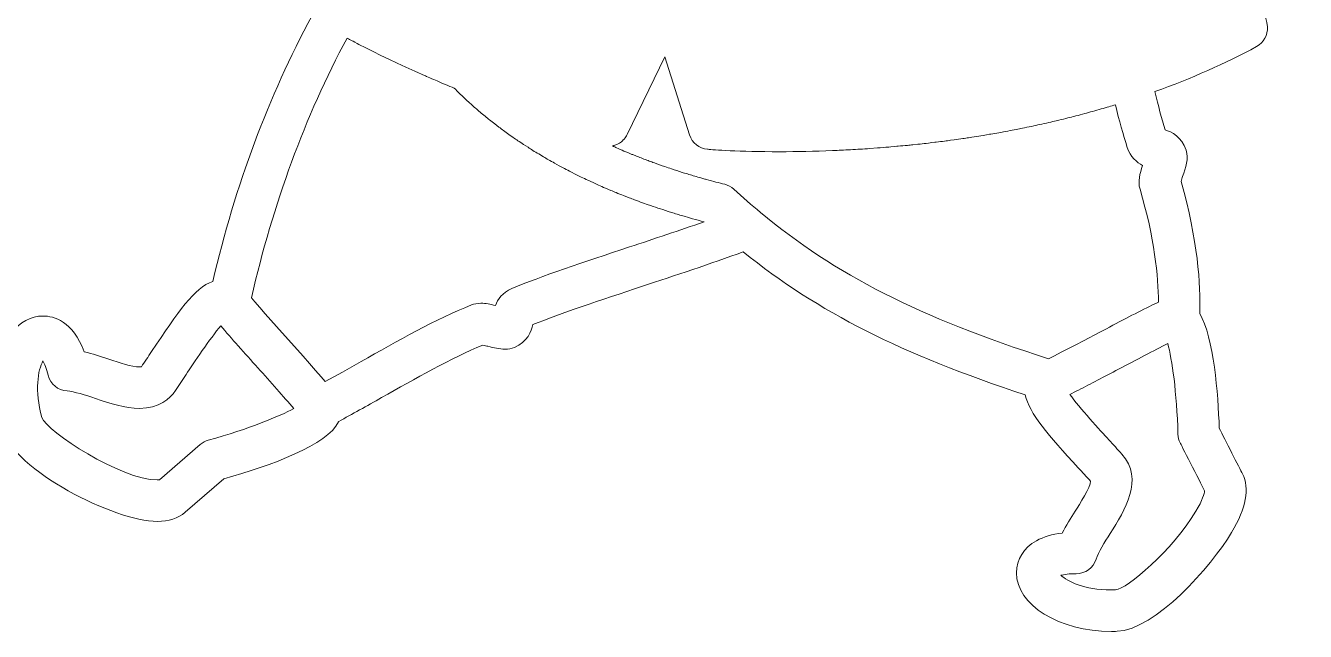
# Model space of a CAD drawing. Header units: inches. Extents: x -261 to 5410, y -3803 to -146.
# Drawn here: x 362.7 to 835.7, y -3780.8 to -3556.7 of the extents above; entities that cross this region are included whole.
import ezdxf

# ---------------------------------------------------------------- set-up
doc = ezdxf.new("R2010")
doc.units = ezdxf.units.IN
doc.header["$MEASUREMENT"] = 0
doc.layers.add('Layer 1', color=7, linetype='Continuous')

# ---------------------------------------------------------------- blocks, each defined once
blk = doc.blocks.new('block 40')
at = {"layer": 'Layer 1', "lineweight": 0}
for points, knots in [([(810.42, -3423.12), (800.59, -3401.17), (777.76, -3383.01), (763.64, -3373.34), (761.11, -3356.39), (753.66, -3339.08), (741.46, -3321.8), (749.44, -3314.08), (753.76, -3303.26), (754.62, -3288.89), (754.81, -3285.64), (754.61, -3282.27), (754.03, -3278.84), (760.37, -3271.33), (763.83, -3261.45), (764.58, -3248.76), (764.78, -3246.94), (768.09, -3240.46), (770.53, -3235.7), (782.18, -3212.95), (801.67, -3174.88), (776.34, -3142.14), (775.11, -3140.55), (771.36, -3135.71), (765.36, -3135.71), (759.68, -3135.71), (756.07, -3139.65), (751.88, -3144.22), (743.63, -3153.21), (728.29, -3169.95), (683.89, -3169.95), (672.86, -3169.95), (660.56, -3168.91), (647.33, -3166.86), (647.2, -3166.84), (647.07, -3166.82), (646.89, -3166.81), (637.46, -3165.9), (628.57, -3165.44), (620.46, -3165.44), (571.84, -3165.44), (556.25, -3181.48), (544.87, -3193.2), (544.06, -3194.03), (543.28, -3194.84), (542.5, -3195.62), (535.77, -3202.35), (528.26, -3217.25), (523.98, -3232.2), (523.92, -3232.26), (523.86, -3232.32), (523.8, -3232.39), (511.85, -3244.32), (504.57, -3280.71), (510.59, -3298.38), (512.28, -3303.31), (514.81, -3306.17), (517.19, -3307.83), (518.1, -3311.71), (519.87, -3315.21), (522.47, -3318.28), (522.47, -3318.28), (522.05, -3318.53), (522.05, -3318.53), (521.78, -3318.7), (521.51, -3318.88), (521.28, -3319.06), (514.6, -3324.29), (508.64, -3330.06), (503.53, -3336.27), (497.97, -3329.92), (491.47, -3321.9), (484.11, -3312.35), (484.15, -3310.04), (483.69, -3307.29), (482.7, -3303.92), (480, -3294.68), (470.43, -3273.23), (459.57, -3269.7), (458.09, -3269.22), (456.42, -3268.99), (454.45, -3268.99), (454.18, -3268.99), (453.91, -3268.99), (453.63, -3269), (457.54, -3260.87), (461.67, -3251.89), (463.34, -3246.93), (464.98, -3242.07), (464.29, -3237.01), (461.45, -3233.05), (458.54, -3229), (453.61, -3226.47), (448.6, -3226.47), (444.44, -3226.47), (440.76, -3228.15), (438.23, -3231.21), (437.49, -3232.12), (436.58, -3233.22), (435.59, -3234.42), (432.75, -3225.65), (429.17, -3215.54), (426.34, -3210.68), (422.31, -3203.74), (416.6, -3202.99), (414.34, -3202.99), (410.96, -3202.99), (407.69, -3204.42), (405.23, -3206.94), (402.36, -3205.03), (399.64, -3204.66), (397.98, -3204.66), (394.01, -3204.66), (390.31, -3206.58), (387.84, -3209.92), (386.69, -3211.47), (385.87, -3213.24), (385.42, -3215.09), (384.7, -3214.97), (383.97, -3214.91), (383.23, -3214.91), (378.76, -3214.91), (374.73, -3217.28), (372.44, -3221.26), (370.13, -3225.29), (369.99, -3230.45), (372, -3234.72), (369.95, -3235.96), (368.29, -3237.82), (367.26, -3240.14), (365.11, -3245.01), (366.15, -3251.01), (369.86, -3255.09), (373.56, -3259.12), (388.25, -3272.92), (391.74, -3276.18), (396.08, -3281.33), (400.46, -3286.09), (404.81, -3290.39), (402.51, -3294.87), (401.97, -3301.15), (403.19, -3309.12), (404.74, -3319.16), (409.26, -3331.98), (415.76, -3337.99), (422.67, -3364.51), (438, -3402.59), (471.97, -3437.48), (471.53, -3444.4), (471.3, -3451.69), (471.3, -3459.18), (471.3, -3465.43), (471.73, -3471.79), (472.58, -3478.12), (472.35, -3478.64), (472.16, -3479.18), (472.01, -3479.75), (470.68, -3484.57), (470.73, -3503.41), (475.77, -3512.86), (474.25, -3514.57), (472.51, -3516.34), (470.9, -3517.97), (463.24, -3525.76), (453.7, -3535.46), (460.54, -3545.51), (462.22, -3547.99), (464.79, -3550.49), (468.5, -3553.22), (452.5, -3582.89), (440.2, -3615.85), (431.89, -3651.32), (425.16, -3653.72), (419.04, -3662.53), (409.26, -3677.29), (408, -3679.19), (406.75, -3681.09), (405.51, -3682.93), (405.36, -3682.95), (405.13, -3682.98), (404.78, -3682.98), (402.02, -3682.98), (397.46, -3681.45), (393.44, -3680.11), (390.46, -3679.12), (387.41, -3678.1), (384.41, -3677.4), (380.12, -3665.96), (373.15, -3664.15), (369.18, -3664.15), (364.76, -3664.15), (360.6, -3666.42), (357.49, -3670.55), (352.75, -3676.82), (349.35, -3689.38), (354.02, -3705.8), (358.41, -3721.24), (395.63, -3740.1), (411.36, -3740.1), (415.63, -3740.1), (419.11, -3738.98), (421.72, -3736.74), (421.72, -3736.74), (435.99, -3724.38), (435.99, -3724.38), (453.4, -3719.41), (474.42, -3711.8), (478.34, -3703.3), (478.37, -3703.24), (478.4, -3703.17), (478.42, -3703.11), (483.31, -3700.53), (488.87, -3697.37), (494.3, -3694.3), (506.43, -3687.43), (520.12, -3679.68), (531.67, -3674.9), (532.29, -3675.04), (533.06, -3675.23), (533.54, -3675.35), (535.74, -3675.89), (537.82, -3676.4), (539.8, -3676.4), (541.1, -3676.4), (542.31, -3676.18), (543.37, -3675.74), (548.21, -3673.79), (549.61, -3669.63), (550.2, -3667.33), (560.35, -3663.21), (575.1, -3658.32), (590.66, -3653.16), (602.55, -3649.22), (615.92, -3644.79), (627.92, -3640.42), (655.74, -3662.77), (686.37, -3678.3), (732.16, -3693.28), (733.58, -3700.2), (740.68, -3708.25), (751.72, -3720.29), (753.25, -3721.97), (754.78, -3723.63), (756.25, -3725.25), (756.27, -3727.36), (752.17, -3733.82), (750.6, -3736.29), (748.92, -3738.94), (747.2, -3741.65), (745.8, -3744.4), (742.05, -3744.84), (738.85, -3745.79), (736.28, -3747.24), (731.59, -3749.87), (728.9, -3754.18), (728.9, -3759.07), (728.9, -3771.04), (744.62, -3780.78), (763.95, -3780.78), (764.63, -3780.78), (765.33, -3780.77), (766.04, -3780.74), (780.09, -3780.25), (800.77, -3757.02), (808.4, -3744.15), (813.81, -3735.02), (815.12, -3727.94), (812.38, -3722.51), (811.33, -3720.42), (805.87, -3709.67), (803.83, -3705.65), (803.38, -3692.93), (801.83, -3672.26), (796.63, -3663.17), (796.96, -3652.58), (795.91, -3636.01), (789.69, -3614.43), (789.89, -3613.77), (790.17, -3612.97), (790.3, -3612.58), (791.51, -3609.06), (792.55, -3606.02), (791.58, -3602.81), (790.08, -3597.82), (786.07, -3596.05), (783.82, -3595.25), (782.54, -3591.04), (781.31, -3586.46), (780.05, -3581.15), (793.49, -3576.32), (806.11, -3570.72), (817.62, -3564.48), (820.24, -3563.06), (821.8, -3560.22), (821.61, -3557.25), (821.05, -3548.62), (812.53, -3541.73), (802.67, -3533.74), (795.51, -3527.94), (786.75, -3520.84), (784.23, -3514.87), (785.3, -3512.21), (786.04, -3508.63), (786.46, -3504.15), (788.65, -3504.36), (790.8, -3504.46), (792.85, -3504.46), (820.32, -3504.46), (828.24, -3486.72), (830.37, -3479.09), (835.66, -3460.14), (826.39, -3434.46), (810.42, -3423.12)], [0, 0, 0, 0, 1, 1, 1, 2, 2, 2, 3, 3, 3, 4, 4, 4, 5, 5, 5, 6, 6, 6, 7, 7, 7, 8, 8, 8, 9, 9, 9, 10, 10, 10, 11, 11, 11, 12, 12, 12, 13, 13, 13, 14, 14, 14, 15, 15, 15, 16, 16, 16, 17, 17, 17, 18, 18, 18, 19, 19, 19, 20, 20, 20, 21, 21, 21, 22, 22, 22, 23, 23, 23, 24, 24, 24, 25, 25, 25, 26, 26, 26, 27, 27, 27, 28, 28, 28, 29, 29, 29, 30, 30, 30, 31, 31, 31, 32, 32, 32, 33, 33, 33, 34, 34, 34, 35, 35, 35, 36, 36, 36, 37, 37, 37, 38, 38, 38, 39, 39, 39, 40, 40, 40, 41, 41, 41, 42, 42, 42, 43, 43, 43, 44, 44, 44, 45, 45, 45, 46, 46, 46, 47, 47, 47, 48, 48, 48, 49, 49, 49, 50, 50, 50, 51, 51, 51, 52, 52, 52, 53, 53, 53, 54, 54, 54, 55, 55, 55, 56, 56, 56, 57, 57, 57, 58, 58, 58, 59, 59, 59, 60, 60, 60, 61, 61, 61, 62, 62, 62, 63, 63, 63, 64, 64, 64, 65, 65, 65, 66, 66, 66, 67, 67, 67, 68, 68, 68, 69, 69, 69, 70, 70, 70, 71, 71, 71, 72, 72, 72, 73, 73, 73, 74, 74, 74, 75, 75, 75, 76, 76, 76, 77, 77, 77, 78, 78, 78, 79, 79, 79, 80, 80, 80, 81, 81, 81, 82, 82, 82, 83, 83, 83, 84, 84, 84, 85, 85, 85, 86, 86, 86, 87, 87, 87, 88, 88, 88, 89, 89, 89, 90, 90, 90, 91, 91, 91, 92, 92, 92, 93, 93, 93, 94, 94, 94, 95, 95, 95, 96, 96, 96, 97, 97, 97, 98, 98, 98, 99, 99, 99, 100, 100, 100, 101, 101, 101, 102, 102, 102, 103, 103, 103, 104, 104, 104, 104]), ([(585.83, -3638.61), (569.01, -3644.19), (553.12, -3649.46), (542.39, -3653.97), (538.9, -3655.45), (537.22, -3658.05), (536.33, -3660.25), (534.47, -3659.8), (532.69, -3659.42), (531, -3659.42), (529.72, -3659.42), (528.53, -3659.64), (527.49, -3660.06), (514.66, -3665.16), (499.82, -3673.56), (486.72, -3680.98), (482.01, -3683.64), (477.5, -3686.2), (473.44, -3688.39), (473.44, -3688.39), (471.95, -3686.65), (471.95, -3686.65), (471.95, -3686.65), (469.86, -3684.24), (469.86, -3684.24), (469.86, -3684.24), (467.59, -3681.67), (467.59, -3681.67), (467.59, -3681.67), (465.25, -3679.02), (465.25, -3679.02), (465.25, -3679.02), (455.45, -3668.05), (455.45, -3668.05), (455.45, -3668.05), (453.31, -3665.64), (453.31, -3665.64), (453.31, -3665.64), (451.23, -3663.28), (451.23, -3663.28), (451.23, -3663.28), (449.25, -3661.01), (449.25, -3661.01), (449.25, -3661.01), (447.4, -3658.87), (447.4, -3658.87), (447.4, -3658.87), (446.19, -3657.44), (446.19, -3657.44), (454.12, -3622.63), (465.99, -3590.33), (481.52, -3561.34), (482.14, -3561.68), (482.78, -3562.03), (483.44, -3562.38), (483.44, -3562.38), (485.31, -3563.38), (485.89, -3563.68), (485.89, -3563.68), (488.47, -3565.01), (488.47, -3565.01), (488.47, -3565.01), (491.15, -3566.36), (491.15, -3566.36), (491.15, -3566.36), (493.98, -3567.75), (493.98, -3567.75), (493.98, -3567.75), (496.91, -3569.15), (496.91, -3569.15), (496.91, -3569.15), (499.99, -3570.6), (499.99, -3570.6), (499.99, -3570.6), (503.2, -3572.08), (503.2, -3572.08), (503.2, -3572.08), (506.59, -3573.61), (506.59, -3573.61), (506.59, -3573.61), (510.41, -3575.31), (510.41, -3575.31), (510.41, -3575.31), (513.54, -3576.67), (514.79, -3577.21), (516.84, -3578.1), (518.95, -3578.99), (521.12, -3579.9), (521.34, -3580.12), (523.12, -3581.85), (523.12, -3581.85), (523.62, -3582.35), (524.12, -3582.85), (524.64, -3583.34), (525.21, -3583.88), (525.8, -3584.4), (526.39, -3584.93), (526.39, -3584.93), (527.74, -3586.15), (527.74, -3586.15), (528.26, -3586.63), (528.78, -3587.1), (529.32, -3587.57), (529.91, -3588.08), (530.52, -3588.58), (531.13, -3589.08), (531.13, -3589.08), (532.55, -3590.26), (532.55, -3590.26), (533.1, -3590.72), (533.65, -3591.19), (534.21, -3591.63), (534.84, -3592.13), (535.48, -3592.62), (536.13, -3593.11), (536.13, -3593.11), (537.64, -3594.27), (537.64, -3594.27), (538.2, -3594.7), (538.75, -3595.13), (539.32, -3595.55), (539.98, -3596.03), (540.65, -3596.5), (541.32, -3596.97), (541.32, -3596.97), (542.87, -3598.06), (542.87, -3598.06), (543.46, -3598.48), (544.05, -3598.9), (544.65, -3599.31), (545.33, -3599.77), (546.03, -3600.22), (546.73, -3600.67), (546.73, -3600.67), (548.38, -3601.74), (548.38, -3601.74), (548.97, -3602.13), (549.57, -3602.52), (550.18, -3602.91), (550.89, -3603.35), (551.61, -3603.78), (552.34, -3604.21), (552.34, -3604.21), (554.1, -3605.26), (554.1, -3605.26), (554.7, -3605.62), (555.31, -3605.99), (555.93, -3606.35), (556.67, -3606.77), (557.43, -3607.19), (558.19, -3607.6), (558.19, -3607.6), (559.93, -3608.56), (559.93, -3608.56), (560.57, -3608.92), (561.22, -3609.28), (561.88, -3609.63), (562.66, -3610.04), (563.46, -3610.44), (564.26, -3610.85), (564.26, -3610.85), (566.09, -3611.77), (566.09, -3611.77), (566.74, -3612.1), (567.38, -3612.43), (568.03, -3612.75), (568.86, -3613.15), (569.71, -3613.54), (570.55, -3613.93), (570.55, -3613.93), (572.41, -3614.8), (572.41, -3614.8), (573.07, -3615.11), (573.72, -3615.42), (574.39, -3615.72), (575.24, -3616.1), (576.11, -3616.46), (576.98, -3616.83), (576.98, -3616.83), (578.98, -3617.68), (578.98, -3617.68), (579.63, -3617.97), (580.29, -3618.25), (580.95, -3618.52), (581.85, -3618.89), (582.77, -3619.24), (583.69, -3619.6), (583.69, -3619.6), (585.76, -3620.41), (585.76, -3620.41), (586.41, -3620.66), (587.06, -3620.92), (587.72, -3621.17), (588.71, -3621.54), (589.71, -3621.89), (590.72, -3622.25), (590.72, -3622.25), (592.78, -3622.98), (592.78, -3622.98), (593.41, -3623.21), (594.04, -3623.43), (594.68, -3623.65), (595.82, -3624.04), (596.99, -3624.42), (598.16, -3624.79), (598.16, -3624.79), (600.13, -3625.43), (600.13, -3625.43), (600.7, -3625.62), (601.26, -3625.8), (601.84, -3625.98), (603.25, -3626.42), (604.7, -3626.84), (606.14, -3627.25), (606.14, -3627.25), (607.73, -3627.72), (607.73, -3627.72), (608.21, -3627.86), (608.7, -3628.01), (609.19, -3628.15), (610.6, -3628.54), (612.02, -3628.93), (613.45, -3629.31), (604.46, -3632.44), (595.03, -3635.57), (585.83, -3638.61)], [0, 0, 0, 0, 1, 1, 1, 2, 2, 2, 3, 3, 3, 4, 4, 4, 5, 5, 5, 6, 6, 6, 7, 7, 7, 8, 8, 8, 9, 9, 9, 10, 10, 10, 11, 11, 11, 12, 12, 12, 13, 13, 13, 14, 14, 14, 15, 15, 15, 16, 16, 16, 17, 17, 17, 18, 18, 18, 19, 19, 19, 20, 20, 20, 21, 21, 21, 22, 22, 22, 23, 23, 23, 24, 24, 24, 25, 25, 25, 26, 26, 26, 27, 27, 27, 28, 28, 28, 29, 29, 29, 30, 30, 30, 31, 31, 31, 32, 32, 32, 33, 33, 33, 34, 34, 34, 35, 35, 35, 36, 36, 36, 37, 37, 37, 38, 38, 38, 39, 39, 39, 40, 40, 40, 41, 41, 41, 42, 42, 42, 43, 43, 43, 44, 44, 44, 45, 45, 45, 46, 46, 46, 47, 47, 47, 48, 48, 48, 49, 49, 49, 50, 50, 50, 51, 51, 51, 52, 52, 52, 53, 53, 53, 54, 54, 54, 55, 55, 55, 56, 56, 56, 57, 57, 57, 58, 58, 58, 59, 59, 59, 60, 60, 60, 61, 61, 61, 62, 62, 62, 63, 63, 63, 64, 64, 64, 65, 65, 65, 66, 66, 66, 67, 67, 67, 68, 68, 68, 69, 69, 69, 70, 70, 70, 71, 71, 71, 72, 72, 72, 73, 73, 73, 74, 74, 74, 75, 75, 75, 75]), ([(781.36, -3658.97), (780.35, -3659.45), (779.25, -3659.99), (778.04, -3660.59), (772.66, -3663.26), (766.1, -3666.73), (759.71, -3670.11), (759.71, -3670.11), (753.71, -3673.27), (753.71, -3673.27), (753.71, -3673.27), (750.88, -3674.75), (750.88, -3674.75), (750.88, -3674.75), (748.1, -3676.2), (748.1, -3676.2), (748.1, -3676.2), (745.42, -3677.57), (745.42, -3677.57), (745.42, -3677.57), (742.91, -3678.84), (742.91, -3678.84), (742.91, -3678.84), (740.7, -3679.93), (740.7, -3679.93), (692.99, -3664.64), (662.05, -3648.9), (634.27, -3625.83), (631, -3623.11), (627.78, -3620.3), (624.4, -3617.22), (623.47, -3616.37), (622.33, -3615.75), (621.09, -3615.44), (618.97, -3614.91), (616.77, -3614.34), (614.37, -3613.67), (613.91, -3613.55), (613.46, -3613.41), (613.01, -3613.28), (613.01, -3613.28), (612.24, -3613.06), (612.24, -3613.06), (610.75, -3612.64), (609.28, -3612.21), (607.82, -3611.77), (607.12, -3611.56), (606.43, -3611.34), (605.74, -3611.13), (605.74, -3611.13), (605.37, -3611.01), (605.37, -3611.01), (604.03, -3610.59), (602.71, -3610.17), (601.4, -3609.73), (600.57, -3609.45), (599.75, -3609.18), (598.93, -3608.9), (597.63, -3608.45), (596.35, -3607.99), (595.08, -3607.53), (595.08, -3607.53), (594.55, -3607.34), (594.55, -3607.34), (593.96, -3607.12), (593.36, -3606.9), (592.77, -3606.68), (591.39, -3606.16), (590.03, -3605.63), (588.67, -3605.09), (588.67, -3605.09), (587.93, -3604.8), (587.93, -3604.8), (587.56, -3604.65), (587.19, -3604.51), (586.81, -3604.35), (584.75, -3603.51), (582.87, -3602.71), (581.05, -3601.91), (581.05, -3601.91), (579.87, -3601.37), (579.56, -3601.23), (579.71, -3601.2), (579.85, -3601.17), (580, -3601.13), (580.17, -3601.09), (580.33, -3601.04), (580.48, -3600.99), (580.91, -3600.85), (581.32, -3600.67), (581.7, -3600.47), (581.7, -3600.47), (581.89, -3600.38), (581.89, -3600.38), (581.89, -3600.38), (582.17, -3600.2), (582.17, -3600.2), (582.68, -3599.88), (583.14, -3599.5), (583.6, -3599.04), (583.69, -3598.94), (583.78, -3598.84), (583.92, -3598.68), (584.36, -3598.16), (584.71, -3597.63), (584.99, -3597.06), (584.99, -3597.06), (598.93, -3568.33), (598.93, -3568.33), (598.93, -3568.33), (608.09, -3597.16), (608.09, -3597.16), (609.03, -3600.12), (611.63, -3602.21), (614.68, -3602.47), (614.68, -3602.47), (614.92, -3602.49), (614.92, -3602.49), (616.67, -3602.64), (626.16, -3603.38), (641.33, -3603.38), (647.78, -3603.38), (654.39, -3603.24), (660.96, -3602.96), (663.11, -3602.88), (665.27, -3602.77), (667.42, -3602.65), (667.42, -3602.65), (667.58, -3602.64), (667.58, -3602.64), (669.96, -3602.51), (672.32, -3602.36), (674.68, -3602.2), (674.68, -3602.2), (677.49, -3601.99), (677.49, -3601.99), (678.89, -3601.88), (680.3, -3601.77), (681.69, -3601.66), (682.26, -3601.61), (685.19, -3601.34), (685.19, -3601.34), (686.35, -3601.24), (687.5, -3601.13), (688.65, -3601.02), (689.28, -3600.95), (689.9, -3600.89), (690.53, -3600.82), (690.53, -3600.82), (692.49, -3600.61), (692.49, -3600.61), (693.51, -3600.5), (694.53, -3600.39), (695.54, -3600.28), (696.18, -3600.21), (699.26, -3599.83), (699.26, -3599.83), (700.29, -3599.7), (701.33, -3599.58), (702.35, -3599.44), (703.09, -3599.35), (703.83, -3599.24), (704.57, -3599.14), (704.57, -3599.14), (705.91, -3598.96), (705.91, -3598.96), (706.97, -3598.81), (708.04, -3598.66), (709.09, -3598.51), (709.78, -3598.41), (710.47, -3598.3), (711.16, -3598.2), (711.16, -3598.2), (712.43, -3598), (712.43, -3598), (713.54, -3597.83), (714.65, -3597.66), (715.76, -3597.48), (716.49, -3597.36), (719.37, -3596.87), (719.37, -3596.87), (720.37, -3596.7), (721.36, -3596.53), (722.34, -3596.35), (723.15, -3596.21), (723.95, -3596.06), (724.75, -3595.91), (724.75, -3595.91), (725.71, -3595.73), (725.71, -3595.73), (726.76, -3595.53), (727.81, -3595.34), (728.86, -3595.13), (729.59, -3594.99), (730.33, -3594.84), (731.06, -3594.69), (731.06, -3594.69), (731.82, -3594.53), (731.82, -3594.53), (732.98, -3594.3), (734.13, -3594.06), (735.28, -3593.81), (736.24, -3593.61), (737.2, -3593.39), (738.24, -3593.16), (739.38, -3592.91), (740.51, -3592.66), (741.63, -3592.4), (742.48, -3592.2), (743.32, -3592), (744.15, -3591.8), (744.15, -3591.8), (744.58, -3591.7), (744.58, -3591.7), (745.69, -3591.43), (746.8, -3591.16), (747.9, -3590.89), (748.77, -3590.67), (749.62, -3590.45), (750.48, -3590.23), (750.48, -3590.23), (750.83, -3590.14), (750.83, -3590.14), (751.92, -3589.85), (753.01, -3589.57), (754.09, -3589.28), (755.06, -3589.02), (756.03, -3588.75), (757, -3588.48), (758.07, -3588.18), (759.13, -3587.88), (760.18, -3587.58), (761.15, -3587.3), (762.12, -3587.01), (763.08, -3586.72), (763.88, -3586.49), (764.67, -3586.25), (765.45, -3586.01), (766.89, -3591.93), (768.3, -3597.03), (769.8, -3601.78), (770.95, -3605.41), (773.41, -3607.34), (775.52, -3608.43), (774.46, -3611.55), (773.66, -3614.32), (774.54, -3617.23), (779.93, -3635.41), (781.29, -3649.55), (781.36, -3658.97)], [0, 0, 0, 0, 1, 1, 1, 2, 2, 2, 3, 3, 3, 4, 4, 4, 5, 5, 5, 6, 6, 6, 7, 7, 7, 8, 8, 8, 9, 9, 9, 10, 10, 10, 11, 11, 11, 12, 12, 12, 13, 13, 13, 14, 14, 14, 15, 15, 15, 16, 16, 16, 17, 17, 17, 18, 18, 18, 19, 19, 19, 20, 20, 20, 21, 21, 21, 22, 22, 22, 23, 23, 23, 24, 24, 24, 25, 25, 25, 26, 26, 26, 27, 27, 27, 28, 28, 28, 29, 29, 29, 30, 30, 30, 31, 31, 31, 32, 32, 32, 33, 33, 33, 34, 34, 34, 35, 35, 35, 36, 36, 36, 37, 37, 37, 38, 38, 38, 39, 39, 39, 40, 40, 40, 41, 41, 41, 42, 42, 42, 43, 43, 43, 44, 44, 44, 45, 45, 45, 46, 46, 46, 47, 47, 47, 48, 48, 48, 49, 49, 49, 50, 50, 50, 51, 51, 51, 52, 52, 52, 53, 53, 53, 54, 54, 54, 55, 55, 55, 56, 56, 56, 57, 57, 57, 58, 58, 58, 59, 59, 59, 60, 60, 60, 61, 61, 61, 62, 62, 62, 63, 63, 63, 64, 64, 64, 65, 65, 65, 66, 66, 66, 67, 67, 67, 68, 68, 68, 69, 69, 69, 70, 70, 70, 71, 71, 71, 72, 72, 72, 73, 73, 73, 74, 74, 74, 75, 75, 75, 76, 76, 76, 77, 77, 77, 78, 78, 78, 79, 79, 79, 80, 80, 80, 81, 81, 81, 82, 82, 82, 83, 83, 83, 83]), ([(430.23, -3710.09), (429.14, -3710.38), (428.11, -3710.93), (427.25, -3711.68), (427.25, -3711.68), (412.17, -3724.73), (412.17, -3724.73), (412, -3724.75), (411.73, -3724.78), (411.36, -3724.78), (398.08, -3724.78), (370.5, -3706.87), (368.76, -3701.61), (365.95, -3691.71), (367.29, -3684.14), (369.12, -3680.73), (369.71, -3681.82), (370.42, -3683.53), (371.05, -3686.06), (371.87, -3689.34), (374.68, -3691.67), (378.05, -3691.87), (380.7, -3692.02), (384.89, -3693.42), (388.58, -3694.65), (393.96, -3696.45), (399.53, -3698.3), (404.78, -3698.3), (412.07, -3698.3), (416.03, -3694.72), (418.07, -3691.71), (419.38, -3689.78), (420.71, -3687.77), (422.04, -3685.76), (424.73, -3681.7), (431.01, -3672.22), (434.88, -3667.81), (438.69, -3672.31), (443.69, -3677.9), (448.57, -3683.35), (453.25, -3688.59), (458.06, -3693.97), (461.81, -3698.37), (456.61, -3701.18), (445.33, -3705.87), (430.23, -3710.09)], [0, 0, 0, 0, 1, 1, 1, 2, 2, 2, 3, 3, 3, 4, 4, 4, 5, 5, 5, 6, 6, 6, 7, 7, 7, 8, 8, 8, 9, 9, 9, 10, 10, 10, 11, 11, 11, 12, 12, 12, 13, 13, 13, 14, 14, 14, 15, 15, 15, 15]), ([(784.82, -3674.32), (786.36, -3680.09), (788.12, -3692.31), (788.57, -3707.83), (788.6, -3708.95), (788.89, -3710.08), (789.4, -3711.08), (789.4, -3711.08), (796.54, -3725.13), (798.42, -3728.85), (798.31, -3729.77), (797.63, -3732.25), (795.21, -3736.33), (786.61, -3750.84), (769.58, -3765.11), (765.52, -3765.42), (764.99, -3765.44), (764.46, -3765.45), (763.95, -3765.45), (753.7, -3765.45), (747.72, -3762.18), (745.34, -3760.03), (746.48, -3759.73), (748.28, -3759.44), (750.99, -3759.44), (754.37, -3759.44), (757.31, -3757.27), (758.31, -3754.05), (759.09, -3751.52), (761.45, -3747.81), (763.54, -3744.51), (768.9, -3736.08), (776.22, -3724.53), (767.79, -3715.17), (766.24, -3713.45), (764.63, -3711.7), (763.01, -3709.92), (760.02, -3706.67), (752.1, -3698.03), (748.65, -3693.11), (749.62, -3692.63), (750.67, -3692.1), (751.81, -3691.53), (756.23, -3689.28), (761.26, -3686.62), (766.59, -3683.81), (766.59, -3683.81), (766.87, -3683.66), (766.87, -3683.66), (773.17, -3680.33), (779.63, -3676.91), (784.82, -3674.32)], [0, 0, 0, 0, 1, 1, 1, 2, 2, 2, 3, 3, 3, 4, 4, 4, 5, 5, 5, 6, 6, 6, 7, 7, 7, 8, 8, 8, 9, 9, 9, 10, 10, 10, 11, 11, 11, 12, 12, 12, 13, 13, 13, 14, 14, 14, 15, 15, 15, 16, 16, 16, 17, 17, 17, 17])]:
    blk.add_open_spline(points, degree=3, knots=knots, dxfattribs=at)

msp = doc.modelspace()

# ---------------------------------------------------------------- block references
at = {"layer": 'Layer 1'}
msp.add_blockref('block 40', (0, 0), dxfattribs=at)

doc.saveas('drawing.dxf')
